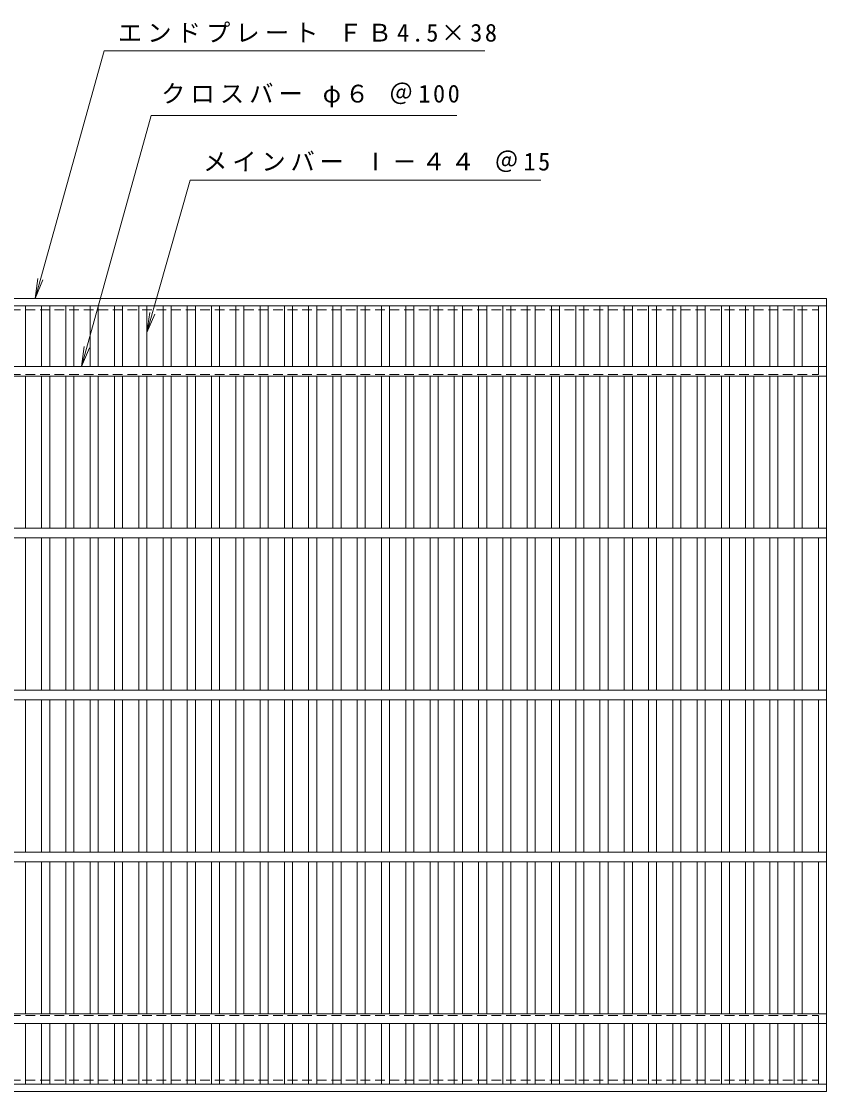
# Model space of a CAD drawing. Units: millimetres, scale not verified. Extents: x -803 to 874, y -683 to 641.
# Drawn here: x -303 to 194, y -20 to 641 of the extents above; entities that cross this region are included whole.
import ezdxf

# ---------------------------------------------------------------- set-up
doc = ezdxf.new("R2010")
doc.units = ezdxf.units.MM
doc.header["$LTSCALE"] = 5
doc.linetypes.add('DASHED1', pattern=[1.8, 1.2, -0.6])
for name, color, linetype, lineweight in [('A-1_ピット', 2, 'Continuous', 9), ('A-2_蓋', 3, 'Continuous', 9), ('A-5_仕様文', 7, 'Continuous', 9)]:
    doc.layers.add(name, color=color, linetype=linetype, lineweight=lineweight)
doc.styles.add('ＭＳ ゴシック', font='')
doc.styles.get('ＭＳ ゴシック').set_extended_font_data('MS Gothic')

msp = doc.modelspace()

# ---------------------------------------------------------------- linework, layer by layer
at = {"layer": 'A-1_ピット', "linetype": 'DASHED1'}
for p, q in [((-795.782, 462.662), (189.217, 462.662)), ((189.217, 422.662), (189.217, 462.662)), ((-795.782, 422.662), (189.217, 422.662)), ((-795.782, 26.662), (189.217, 26.662)), ((189.217, 26.662), (189.217, -13.338)), ((-795.782, -13.338), (189.217, -13.338))]:
    msp.add_line(p, q, dxfattribs=at)
at = {"layer": 'A-2_蓋'}
for p, q in [((-800.783, 469.662), (194.217, 469.662)), ((194.217, -20.338), (194.217, 469.662)), ((-800.783, 465.162), (194.217, 465.162)), ((-300.799, 427.662), (-300.799, 465.162)), ((-290.799, 427.662), (-290.799, 465.162)), ((-285.799, 427.662), (-285.799, 465.162)), ((-275.799, 427.662), (-275.799, 465.162)), ((-270.8, 427.662), (-270.8, 465.162)), ((-260.8, 427.662), (-260.8, 465.162)), ((-255.8, 427.662), (-255.8, 465.162)), ((-245.8, 427.662), (-245.8, 465.162)), ((-240.801, 427.662), (-240.801, 465.162)), ((-230.801, 427.662), (-230.801, 465.162)), ((-225.801, 427.662), (-225.801, 465.162)), ((-215.801, 427.662), (-215.801, 465.162)), ((-210.802, 427.662), (-210.802, 465.162)), ((-200.802, 427.662), (-200.802, 465.162)), ((-195.802, 427.662), (-195.802, 465.162)), ((-185.802, 427.662), (-185.802, 465.162)), ((-180.803, 427.662), (-180.803, 465.162)), ((-170.803, 427.662), (-170.803, 465.162)), ((-165.803, 427.662), (-165.803, 465.162)), ((-155.803, 427.662), (-155.803, 465.162)), ((-150.804, 427.662), (-150.804, 465.162)), ((-140.804, 427.662), (-140.804, 465.162)), ((-135.804, 427.662), (-135.804, 465.162)), ((-125.804, 427.662), (-125.804, 465.162)), ((-120.805, 427.662), (-120.805, 465.162)), ((-110.805, 427.662), (-110.805, 465.162)), ((-105.805, 427.662), (-105.805, 465.162)), ((-95.805, 427.662), (-95.805, 465.162)), ((-90.805, 427.662), (-90.805, 465.162)), ((-80.806, 427.662), (-80.806, 465.162)), ((-75.806, 427.662), (-75.806, 465.162)), ((-65.806, 427.662), (-65.806, 465.162)), ((-60.806, 427.662), (-60.806, 465.162)), ((-50.807, 427.662), (-50.807, 465.162)), ((-45.807, 427.662), (-45.807, 465.162)), ((-35.807, 427.662), (-35.807, 465.162)), ((-30.807, 427.662), (-30.807, 465.162)), ((-20.808, 427.662), (-20.808, 465.162)), ((-15.808, 427.662), (-15.808, 465.162)), ((-5.808, 427.662), (-5.808, 465.162)), ((-0.808, 427.662), (-0.808, 465.162)), ((9.191, 427.662), (9.191, 465.162)), ((14.191, 427.662), (14.191, 465.162)), ((24.191, 427.662), (24.191, 465.162)), ((29.191, 427.662), (29.191, 465.162)), ((39.19, 427.662), (39.19, 465.162)), ((44.19, 427.662), (44.19, 465.162)), ((54.19, 427.662), (54.19, 465.162)), ((59.19, 427.662), (59.19, 465.162)), ((69.189, 427.662), (69.189, 465.162)), ((74.189, 427.662), (74.189, 465.162)), ((84.189, 427.662), (84.189, 465.162)), ((89.189, 427.662), (89.189, 465.162)), ((99.188, 427.662), (99.188, 465.162)), ((104.188, 427.662), (104.188, 465.162)), ((114.188, 427.662), (114.188, 465.162)), ((119.188, 427.662), (119.188, 465.162)), ((129.187, 427.662), (129.187, 465.162)), ((134.187, 427.662), (134.187, 465.162)), ((144.187, 427.662), (144.187, 465.162)), ((149.187, 427.662), (149.187, 465.162)), ((159.186, 427.662), (159.186, 465.162)), ((164.186, 427.662), (164.186, 465.162)), ((174.186, 427.662), (174.186, 465.162)), ((179.186, 427.662), (179.186, 465.162)), ((189.218, 427.662), (189.218, 465.162)), ((194.217, 427.662), (-800.783, 427.662)), ((194.217, 421.662), (-800.783, 421.662)), ((-300.799, 327.662), (-300.799, 421.662)), ((-290.799, 327.662), (-290.799, 421.662)), ((-285.799, 327.662), (-285.799, 421.662)), ((-275.799, 327.662), (-275.799, 421.662)), ((-270.8, 327.662), (-270.8, 421.662)), ((-260.8, 327.662), (-260.8, 421.662)), ((-255.8, 327.662), (-255.8, 421.662)), ((-245.8, 327.662), (-245.8, 421.662)), ((-240.801, 327.662), (-240.801, 421.662)), ((-230.801, 327.662), (-230.801, 421.662)), ((-225.801, 327.662), (-225.801, 421.662)), ((-215.801, 327.662), (-215.801, 421.662)), ((-210.802, 327.662), (-210.802, 421.662)), ((-200.802, 327.662), (-200.802, 421.662)), ((-195.802, 327.662), (-195.802, 421.662)), ((-185.802, 327.662), (-185.802, 421.662)), ((-180.803, 327.662), (-180.803, 421.662)), ((-170.803, 327.662), (-170.803, 421.662)), ((-165.803, 327.662), (-165.803, 421.662)), ((-155.803, 327.662), (-155.803, 421.662)), ((-150.804, 327.662), (-150.804, 421.662)), ((-140.804, 327.662), (-140.804, 421.662)), ((-135.804, 327.662), (-135.804, 421.662)), ((-125.804, 327.662), (-125.804, 421.662)), ((-120.805, 327.662), (-120.805, 421.662)), ((-110.805, 327.662), (-110.805, 421.662)), ((-105.805, 327.662), (-105.805, 421.662)), ((-95.805, 327.662), (-95.805, 421.662)), ((-90.805, 327.662), (-90.805, 421.662)), ((-80.806, 327.662), (-80.806, 421.662)), ((-75.806, 327.662), (-75.806, 421.662)), ((-65.806, 327.662), (-65.806, 421.662)), ((-60.806, 327.662), (-60.806, 421.662)), ((-50.807, 327.662), (-50.807, 421.662)), ((-45.807, 327.662), (-45.807, 421.662)), ((-35.807, 327.662), (-35.807, 421.662)), ((-30.807, 327.662), (-30.807, 421.662)), ((-20.808, 327.662), (-20.808, 421.662)), ((-15.808, 327.662), (-15.808, 421.662)), ((-5.808, 327.662), (-5.808, 421.662)), ((-0.808, 327.662), (-0.808, 421.662)), ((9.191, 327.662), (9.191, 421.662)), ((14.191, 327.662), (14.191, 421.662)), ((24.191, 327.662), (24.191, 421.662)), ((29.191, 327.662), (29.191, 421.662)), ((39.19, 327.662), (39.19, 421.662)), ((44.19, 327.662), (44.19, 421.662)), ((54.19, 327.662), (54.19, 421.662)), ((59.19, 327.662), (59.19, 421.662)), ((69.189, 327.662), (69.189, 421.662)), ((74.189, 327.662), (74.189, 421.662)), ((84.189, 327.662), (84.189, 421.662)), ((89.189, 327.662), (89.189, 421.662)), ((99.188, 327.662), (99.188, 421.662)), ((104.188, 327.662), (104.188, 421.662)), ((114.188, 327.662), (114.188, 421.662)), ((119.188, 327.662), (119.188, 421.662)), ((129.187, 327.662), (129.187, 421.662)), ((134.187, 327.662), (134.187, 421.662)), ((144.187, 327.662), (144.187, 421.662)), ((149.187, 327.662), (149.187, 421.662)), ((159.186, 327.662), (159.186, 421.662)), ((164.186, 327.662), (164.186, 421.662)), ((174.186, 327.662), (174.186, 421.662)), ((179.186, 327.662), (179.186, 421.662)), ((189.218, 327.662), (189.218, 421.662)), ((194.217, 327.662), (-800.783, 327.662)), ((194.217, 321.662), (-800.783, 321.662)), ((-300.799, 227.662), (-300.799, 321.662)), ((-290.799, 227.662), (-290.799, 321.662)), ((-285.799, 227.662), (-285.799, 321.662)), ((-275.799, 227.662), (-275.799, 321.662)), ((-270.8, 227.662), (-270.8, 321.662)), ((-260.8, 227.662), (-260.8, 321.662)), ((-255.8, 227.662), (-255.8, 321.662)), ((-245.8, 227.662), (-245.8, 321.662)), ((-240.801, 227.662), (-240.801, 321.662)), ((-230.801, 227.662), (-230.801, 321.662)), ((-225.801, 227.662), (-225.801, 321.662)), ((-215.801, 227.662), (-215.801, 321.662)), ((-210.802, 227.662), (-210.802, 321.662)), ((-200.802, 227.662), (-200.802, 321.662)), ((-195.802, 227.662), (-195.802, 321.662)), ((-185.802, 227.662), (-185.802, 321.662)), ((-180.803, 227.662), (-180.803, 321.662)), ((-170.803, 227.662), (-170.803, 321.662)), ((-165.803, 227.662), (-165.803, 321.662)), ((-155.803, 227.662), (-155.803, 321.662)), ((-150.804, 227.662), (-150.804, 321.662)), ((-140.804, 227.662), (-140.804, 321.662)), ((-135.804, 227.662), (-135.804, 321.662)), ((-125.804, 227.662), (-125.804, 321.662)), ((-120.805, 227.662), (-120.805, 321.662)), ((-110.805, 227.662), (-110.805, 321.662)), ((-105.805, 227.662), (-105.805, 321.662)), ((-95.805, 227.662), (-95.805, 321.662)), ((-90.805, 227.662), (-90.805, 321.662)), ((-80.806, 227.662), (-80.806, 321.662)), ((-75.806, 227.662), (-75.806, 321.662)), ((-65.806, 227.662), (-65.806, 321.662)), ((-60.806, 227.662), (-60.806, 321.662)), ((-50.807, 227.662), (-50.807, 321.662)), ((-45.807, 227.662), (-45.807, 321.662)), ((-35.807, 227.662), (-35.807, 321.662)), ((-30.807, 227.662), (-30.807, 321.662)), ((-20.808, 227.662), (-20.808, 321.662)), ((-15.808, 227.662), (-15.808, 321.662)), ((-5.808, 227.662), (-5.808, 321.662)), ((-0.808, 227.662), (-0.808, 321.662)), ((9.191, 227.662), (9.191, 321.662)), ((14.191, 227.662), (14.191, 321.662)), ((24.191, 227.662), (24.191, 321.662)), ((29.191, 227.662), (29.191, 321.662)), ((39.19, 227.662), (39.19, 321.662)), ((44.19, 227.662), (44.19, 321.662)), ((54.19, 227.662), (54.19, 321.662)), ((59.19, 227.662), (59.19, 321.662)), ((69.189, 227.662), (69.189, 321.662)), ((74.189, 227.662), (74.189, 321.662)), ((84.189, 227.662), (84.189, 321.662)), ((89.189, 227.662), (89.189, 321.662)), ((99.188, 227.662), (99.188, 321.662)), ((104.188, 227.662), (104.188, 321.662)), ((114.188, 227.662), (114.188, 321.662)), ((119.188, 227.662), (119.188, 321.662)), ((129.187, 227.662), (129.187, 321.662)), ((134.187, 227.662), (134.187, 321.662)), ((144.187, 227.662), (144.187, 321.662)), ((149.187, 227.662), (149.187, 321.662)), ((159.186, 227.662), (159.186, 321.662)), ((164.186, 227.662), (164.186, 321.662)), ((174.186, 227.662), (174.186, 321.662)), ((179.186, 227.662), (179.186, 321.662)), ((189.218, 227.662), (189.218, 321.662)), ((194.217, 227.662), (-800.783, 227.662)), ((194.217, 221.662), (-800.783, 221.662)), ((-300.799, 127.662), (-300.799, 221.662)), ((-290.799, 127.662), (-290.799, 221.662)), ((-285.799, 127.662), (-285.799, 221.662)), ((-275.799, 127.662), (-275.799, 221.662)), ((-270.8, 127.662), (-270.8, 221.662)), ((-260.8, 127.662), (-260.8, 221.662)), ((-255.8, 127.662), (-255.8, 221.662)), ((-245.8, 127.662), (-245.8, 221.662)), ((-240.801, 127.662), (-240.801, 221.662)), ((-230.801, 127.662), (-230.801, 221.662)), ((-225.801, 127.662), (-225.801, 221.662)), ((-215.801, 127.662), (-215.801, 221.662)), ((-210.802, 127.662), (-210.802, 221.662)), ((-200.802, 127.662), (-200.802, 221.662)), ((-195.802, 127.662), (-195.802, 221.662)), ((-185.802, 127.662), (-185.802, 221.662)), ((-180.803, 127.662), (-180.803, 221.662)), ((-170.803, 127.662), (-170.803, 221.662)), ((-165.803, 127.662), (-165.803, 221.662)), ((-155.803, 127.662), (-155.803, 221.662)), ((-150.804, 127.662), (-150.804, 221.662)), ((-140.804, 127.662), (-140.804, 221.662)), ((-135.804, 127.662), (-135.804, 221.662)), ((-125.804, 127.662), (-125.804, 221.662)), ((-120.805, 127.662), (-120.805, 221.662)), ((-110.805, 127.662), (-110.805, 221.662)), ((-105.805, 127.662), (-105.805, 221.662)), ((-95.805, 127.662), (-95.805, 221.662)), ((-90.805, 127.662), (-90.805, 221.662)), ((-80.806, 127.662), (-80.806, 221.662)), ((-75.806, 127.662), (-75.806, 221.662)), ((-65.806, 127.662), (-65.806, 221.662)), ((-60.806, 127.662), (-60.806, 221.662)), ((-50.807, 127.662), (-50.807, 221.662)), ((-45.807, 127.662), (-45.807, 221.662)), ((-35.807, 127.662), (-35.807, 221.662)), ((-30.807, 127.662), (-30.807, 221.662)), ((-20.808, 127.662), (-20.808, 221.662)), ((-15.808, 127.662), (-15.808, 221.662)), ((-5.808, 127.662), (-5.808, 221.662)), ((-0.808, 127.662), (-0.808, 221.662)), ((9.191, 127.662), (9.191, 221.662)), ((14.191, 127.662), (14.191, 221.662)), ((24.191, 127.662), (24.191, 221.662)), ((29.191, 127.662), (29.191, 221.662)), ((39.19, 127.662), (39.19, 221.662)), ((44.19, 127.662), (44.19, 221.662)), ((54.19, 127.662), (54.19, 221.662)), ((59.19, 127.662), (59.19, 221.662)), ((69.189, 127.662), (69.189, 221.662)), ((74.189, 127.662), (74.189, 221.662)), ((84.189, 127.662), (84.189, 221.662)), ((89.189, 127.662), (89.189, 221.662)), ((99.188, 127.662), (99.188, 221.662)), ((104.188, 127.662), (104.188, 221.662)), ((114.188, 127.662), (114.188, 221.662)), ((119.188, 127.662), (119.188, 221.662)), ((129.187, 127.662), (129.187, 221.662)), ((134.187, 127.662), (134.187, 221.662)), ((144.187, 127.662), (144.187, 221.662)), ((149.187, 127.662), (149.187, 221.662)), ((159.186, 127.662), (159.186, 221.662)), ((164.186, 127.662), (164.186, 221.662)), ((174.186, 127.662), (174.186, 221.662)), ((179.186, 127.662), (179.186, 221.662)), ((189.218, 127.662), (189.218, 221.662)), ((194.217, 127.662), (-800.783, 127.662)), ((194.217, 121.662), (-800.783, 121.662)), ((-300.799, 27.662), (-300.799, 121.662)), ((-290.799, 27.662), (-290.799, 121.662)), ((-285.799, 27.662), (-285.799, 121.662)), ((-275.799, 27.662), (-275.799, 121.662)), ((-270.8, 27.662), (-270.8, 121.662)), ((-260.8, 27.662), (-260.8, 121.662)), ((-255.8, 27.662), (-255.8, 121.662)), ((-245.8, 27.662), (-245.8, 121.662)), ((-240.801, 27.662), (-240.801, 121.662)), ((-230.801, 27.662), (-230.801, 121.662)), ((-225.801, 27.662), (-225.801, 121.662)), ((-215.801, 27.662), (-215.801, 121.662)), ((-210.802, 27.662), (-210.802, 121.662)), ((-200.802, 27.662), (-200.802, 121.662)), ((-195.802, 27.662), (-195.802, 121.662)), ((-185.802, 27.662), (-185.802, 121.662)), ((-180.803, 27.662), (-180.803, 121.662)), ((-170.803, 27.662), (-170.803, 121.662)), ((-165.803, 27.662), (-165.803, 121.662)), ((-155.803, 27.662), (-155.803, 121.662)), ((-150.804, 27.662), (-150.804, 121.662)), ((-140.804, 27.662), (-140.804, 121.662)), ((-135.804, 27.662), (-135.804, 121.662)), ((-125.804, 27.662), (-125.804, 121.662)), ((-120.805, 27.662), (-120.805, 121.662)), ((-110.805, 27.662), (-110.805, 121.662)), ((-105.805, 27.662), (-105.805, 121.662)), ((-95.805, 27.662), (-95.805, 121.662)), ((-90.805, 27.662), (-90.805, 121.662)), ((-80.806, 27.662), (-80.806, 121.662)), ((-75.806, 27.662), (-75.806, 121.662)), ((-65.806, 27.662), (-65.806, 121.662)), ((-60.806, 27.662), (-60.806, 121.662)), ((-50.807, 27.662), (-50.807, 121.662)), ((-45.807, 27.662), (-45.807, 121.662)), ((-35.807, 27.662), (-35.807, 121.662)), ((-30.807, 27.662), (-30.807, 121.662)), ((-20.808, 27.662), (-20.808, 121.662)), ((-15.808, 27.662), (-15.808, 121.662)), ((-5.808, 27.662), (-5.808, 121.662)), ((-0.808, 27.662), (-0.808, 121.662)), ((9.191, 27.662), (9.191, 121.662)), ((14.191, 27.662), (14.191, 121.662)), ((24.191, 27.662), (24.191, 121.662)), ((29.191, 27.662), (29.191, 121.662)), ((39.19, 27.662), (39.19, 121.662)), ((44.19, 27.662), (44.19, 121.662)), ((54.19, 27.662), (54.19, 121.662)), ((59.19, 27.662), (59.19, 121.662)), ((69.189, 27.662), (69.189, 121.662)), ((74.189, 27.662), (74.189, 121.662)), ((84.189, 27.662), (84.189, 121.662)), ((89.189, 27.662), (89.189, 121.662)), ((99.188, 27.662), (99.188, 121.662)), ((104.188, 27.662), (104.188, 121.662)), ((114.188, 27.662), (114.188, 121.662)), ((119.188, 27.662), (119.188, 121.662)), ((129.187, 27.662), (129.187, 121.662)), ((134.187, 27.662), (134.187, 121.662)), ((144.187, 27.662), (144.187, 121.662)), ((149.187, 27.662), (149.187, 121.662)), ((159.186, 27.662), (159.186, 121.662)), ((164.186, 27.662), (164.186, 121.662)), ((174.186, 27.662), (174.186, 121.662)), ((179.186, 27.662), (179.186, 121.662)), ((189.218, 27.662), (189.218, 121.662)), ((194.217, 27.662), (-800.783, 27.662)), ((194.217, 21.662), (-800.783, 21.662)), ((-300.799, -15.838), (-300.799, 21.662)), ((-290.799, -15.838), (-290.799, 21.662)), ((-285.799, -15.838), (-285.799, 21.662)), ((-275.799, -15.838), (-275.799, 21.662)), ((-270.8, -15.838), (-270.8, 21.662)), ((-260.8, -15.838), (-260.8, 21.662)), ((-255.8, -15.838), (-255.8, 21.662)), ((-245.8, -15.838), (-245.8, 21.662)), ((-240.801, -15.838), (-240.801, 21.662)), ((-230.801, -15.838), (-230.801, 21.662)), ((-225.801, -15.838), (-225.801, 21.662)), ((-215.801, -15.838), (-215.801, 21.662)), ((-210.802, -15.838), (-210.802, 21.662)), ((-200.802, -15.838), (-200.802, 21.662)), ((-195.802, -15.838), (-195.802, 21.662)), ((-185.802, -15.838), (-185.802, 21.662)), ((-180.803, -15.838), (-180.803, 21.662)), ((-170.803, -15.838), (-170.803, 21.662)), ((-165.803, -15.838), (-165.803, 21.662)), ((-155.803, -15.838), (-155.803, 21.662)), ((-150.804, -15.838), (-150.804, 21.662)), ((-140.804, -15.838), (-140.804, 21.662)), ((-135.804, -15.838), (-135.804, 21.662)), ((-125.804, -15.838), (-125.804, 21.662)), ((-120.805, -15.838), (-120.805, 21.662)), ((-110.805, -15.838), (-110.805, 21.662)), ((-105.805, -15.838), (-105.805, 21.662)), ((-95.805, -15.838), (-95.805, 21.662)), ((-90.805, -15.838), (-90.805, 21.662)), ((-80.806, -15.838), (-80.806, 21.662)), ((-75.806, -15.838), (-75.806, 21.662)), ((-65.806, -15.838), (-65.806, 21.662)), ((-60.806, -15.838), (-60.806, 21.662)), ((-50.807, -15.838), (-50.807, 21.662)), ((-45.807, -15.838), (-45.807, 21.662)), ((-35.807, -15.838), (-35.807, 21.662)), ((-30.807, -15.838), (-30.807, 21.662)), ((-20.808, -15.838), (-20.808, 21.662)), ((-15.808, -15.838), (-15.808, 21.662)), ((-5.808, -15.838), (-5.808, 21.662)), ((-0.808, -15.838), (-0.808, 21.662)), ((9.191, -15.838), (9.191, 21.662)), ((14.191, -15.838), (14.191, 21.662)), ((24.191, -15.838), (24.191, 21.662)), ((29.191, -15.838), (29.191, 21.662)), ((39.19, -15.838), (39.19, 21.662)), ((44.19, -15.838), (44.19, 21.662)), ((54.19, -15.838), (54.19, 21.662)), ((59.19, -15.838), (59.19, 21.662)), ((69.189, -15.838), (69.189, 21.662)), ((74.189, -15.838), (74.189, 21.662)), ((84.189, -15.838), (84.189, 21.662)), ((89.189, -15.838), (89.189, 21.662)), ((99.188, -15.838), (99.188, 21.662)), ((104.188, -15.838), (104.188, 21.662)), ((114.188, -15.838), (114.188, 21.662)), ((119.188, -15.838), (119.188, 21.662)), ((129.187, -15.838), (129.187, 21.662)), ((134.187, -15.838), (134.187, 21.662)), ((144.187, -15.838), (144.187, 21.662)), ((149.187, -15.838), (149.187, 21.662)), ((159.186, -15.838), (159.186, 21.662)), ((164.186, -15.838), (164.186, 21.662)), ((174.186, -15.838), (174.186, 21.662)), ((179.186, -15.838), (179.186, 21.662)), ((189.218, -15.838), (189.218, 21.662)), ((194.217, -15.838), (-800.783, -15.838)), ((194.217, -20.338), (-800.783, -20.338))]:
    msp.add_line(p, q, dxfattribs=at)
at = {"layer": 'A-5_仕様文'}
for p, q in [((-266.187, 427.662), (-223.098, 582.69)), ((-223.098, 582.69), (-34.241, 582.69)), ((-225.801, 448.539), (-198.923, 542.69)), ((-198.923, 542.69), (17.711, 542.69)), ((-294.764, 469.662), (-293.133, 482.055)), ((-294.764, 469.662), (-289.981, 481.211)), ((-225.801, 448.539), (-223.968, 460.903)), ((-225.801, 448.539), (-220.83, 460.008)), ((-266.187, 427.662), (-264.44, 440.039)), ((-266.187, 427.662), (-261.296, 439.165))]:
    msp.add_line(p, q, dxfattribs=at)
msp.add_lwpolyline([(-294.764, 469.662), (-252.078, 622.69), (-16.929, 622.69)], dxfattribs=at)

# ---------------------------------------------------------------- texts
at = {"layer": 'A-5_仕様文', "char_height": 11, "attachment_point": 7, "style": 'ＭＳ ゴシック'}
for s, insert in [('\\T1.21;エンドプレート\\~ＦＢ4.5×38', (-243.694, 627.69)), ('\\T1.21;クロスバー\\~φ６\\~＠100', (-216.985, 587.69)), ('\\T1.2;メインバー\\~Ⅰ－４４\\~＠15', (-191.039, 547.69))]:
    msp.add_mtext(s, dxfattribs=dict(at, insert=insert))

doc.saveas('drawing.dxf')
